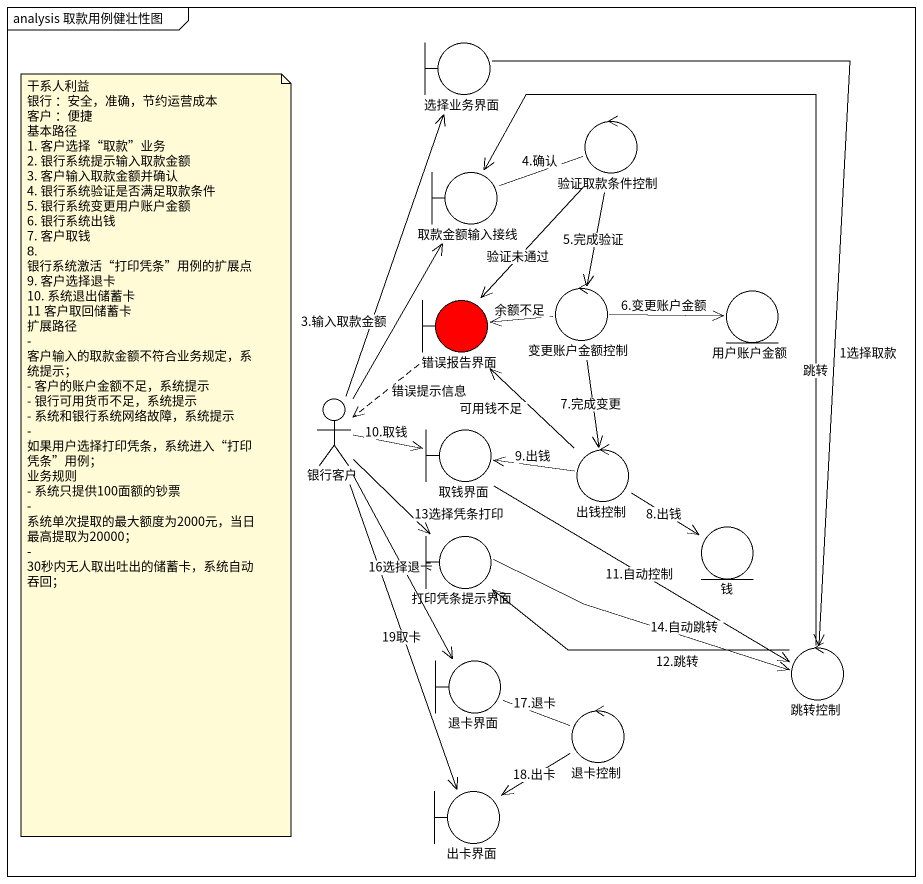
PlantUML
@startuml
mainframe analysis 取款用例健壮性图
boundary 选择业务界面 #FFFFFF
control 验证取款条件控制 #FFFFFF
boundary 取款金额输入接线 #FFFFFF
boundary 错误报告界面 #FF0000
control 变更账户金额控制 #FFFFFF
entity 用户账户金额 #FFFFFF
actor 银行客户 #FFFFFF
boundary 取钱界面 #FFFFFF
control 出钱控制 #FFFFFF
boundary 打印凭条提示界面 #FFFFFF
entity 钱 #FFFFFF
boundary 退卡界面 #FFFFFF
control 跳转控制 #FFFFFF
control 退卡控制 #FFFFFF
boundary 出卡界面 #FFFFFF
选择业务界面 --> 跳转控制 : 1选择取款
验证取款条件控制 --> 错误报告界面 : 验证未通过
验证取款条件控制 --> 变更账户金额控制 : 5.完成验证
取款金额输入接线 -right- 验证取款条件控制 : 4.确认
错误报告界面 ..> 银行客户 : 错误提示信息
变更账户金额控制 -left-> 错误报告界面 : 余额不足
变更账户金额控制 -right-> 用户账户金额 : 6.变更账户金额
变更账户金额控制 --> 出钱控制 : 7.完成变更
银行客户 -up-> 选择业务界面
银行客户 -up-> 取款金额输入接线 : 3.输入取款金额
银行客户 -right-> 取钱界面 : 10.取钱
银行客户 --> 打印凭条提示界面 : 13选择凭条打印
银行客户 --> 退卡界面 : 16选择退卡
银行客户 --> 出卡界面 : 19取卡
取钱界面 --> 跳转控制 : 11.自动控制
出钱控制 -up-> 错误报告界面 : 可用钱不足
出钱控制 -left-> 取钱界面 : 9.出钱
出钱控制 --> 钱 : 8.出钱
打印凭条提示界面 -right-> 跳转控制 : 14.自动跳转
退卡界面 -right- 退卡控制 : 17.退卡
跳转控制 -up-> 取款金额输入接线 : 跳转
跳转控制 -left-> 打印凭条提示界面 : 12.跳转
退卡控制 --> 出卡界面 : 18.出卡
note as N1
  干系人利益
  银行 ：安全，准确，节约运营成本
  客户 ：便捷
  基本路径
  1. 客户选择“取款”业务
  2. 银行系统提示输入取款金额
  3. 客户输入取款金额并确认
  4. 银行系统验证是否满足取款条件
  5. 银行系统变更用户账户金额
  6. 银行系统出钱
  7. 客户取钱
  8. 银行系统激活“打印凭条”用例的扩展点
  9. 客户选择退卡
  10. 系统退出储蓄卡
  11 客户取回储蓄卡
  扩展路径
  - 客户输入的取款金额不符合业务规定，系统提示；
  - 客户的账户金额不足，系统提示
  - 银行可用货币不足，系统提示
  - 系统和银行系统网络故障，系统提示
  - 如果用户选择打印凭条，系统进入“打印凭条”用例；
  业务规则
  - 系统只提供100面额的钞票
  - 系统单次提取的最大额度为2000元，当日最高提取为20000；
  - 30秒内无人取出吐出的储蓄卡，系统自动吞回；
end note
@enduml
